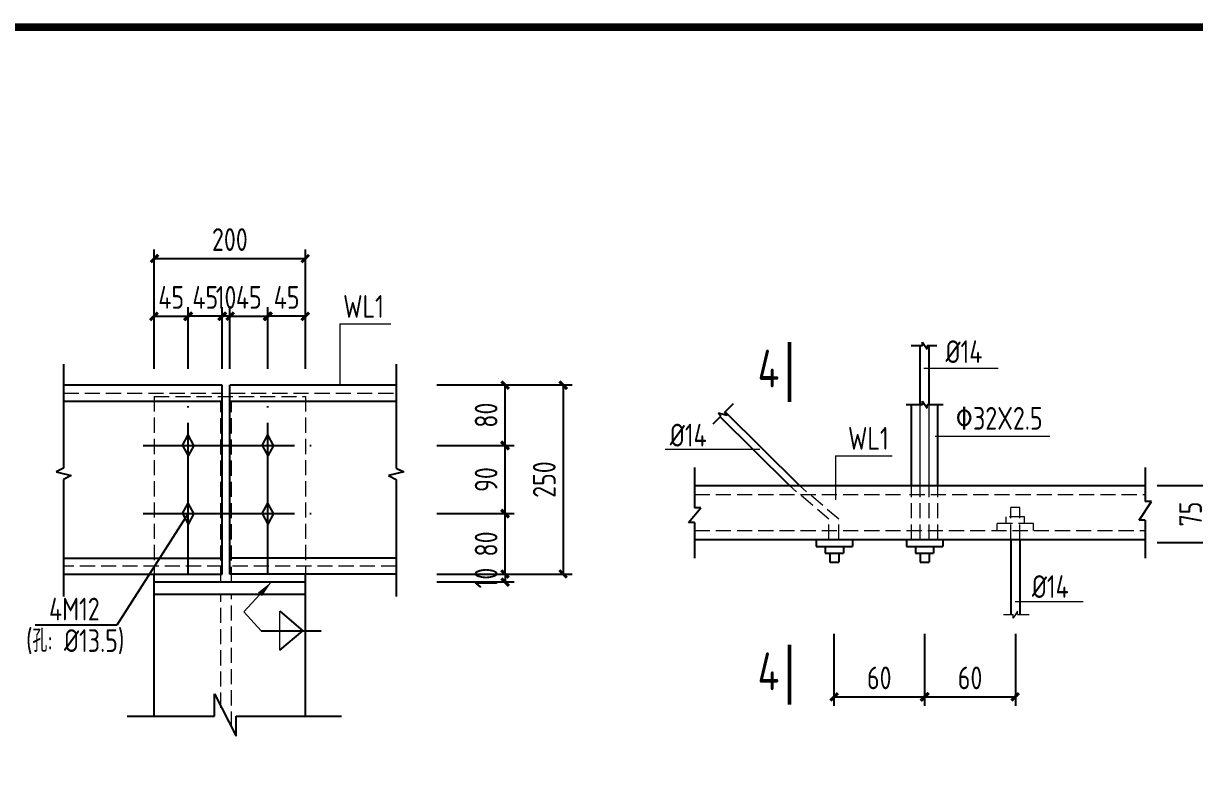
# Model space of a CAD drawing. Header units: millimetres. Extents: x 866561 to 876967, y 40200 to 44891.
# Drawn here: x 874514.5 to 874669.2, y 40693 to 40792.6 of the extents above; entities that cross this region are included whole.
import ezdxf

# ---------------------------------------------------------------- set-up
doc = ezdxf.new("R2010")
doc.units = ezdxf.units.MM
doc.header["$LTSCALE"] = 1000
doc.header["$MEASUREMENT"] = 0
doc.linetypes.add('DASH', pattern=[0.35, 0.25, -0.1])
doc.linetypes.add('DOTE', pattern=[2.42, 2, -0.2, 0.02, -0.2])
for name, color, linetype, lineweight in [('1', 4, 'Continuous', 70), ('D3', 62, 'Continuous', 9), ('LZ', 64, 'Continuous', 9), ('数字', 3, 'Continuous', 9)]:
    doc.layers.add(name, color=color, linetype=linetype, lineweight=lineweight)
for name, color, linetype in [('D1', 112, 'Continuous'), ('D2', 6, 'Continuous'), ('DIM', 7, 'Continuous'), ('DOTE', 1, 'DOTE'), ('PUB_DIM', 3, 'Continuous'), ('THIN', 7, 'Continuous'), ('桩', 6, 'Continuous')]:
    doc.layers.add(name, color=color, linetype=linetype)
doc.styles.add('GBHZ', font='gbenor.shx', dxfattribs={"width": 0.9, "bigfont": 'gbcbig.shx'})
doc.dimstyles.new('Y10', dxfattribs={"dimscale": 0, "dimtxt": 3, "dimasz": 0.01, "dimexe": 1.2, "dimexo": 1, "dimgap": 1, "dimtad": 1, "dimdec": 0, "dimlfac": 10, "dimzin": 0, "dimdsep": 46, "dimtxsty": 'GBHZ', "dimblk1": 'DX', "dimblk2": 'DX', "dimsah": 1, "dimcen": 0.09, "dimdle": 1, "dimadec": 0, "dimazin": 0, "dimtfac": 1, "dimtdec": 0, "dimtix": 1, "dimtmove": 2, "dimatfit": 3, "dimldrblk": 'DX', "dimfxl": 0, "dimtolj": 1, "dimtzin": 0, "dimarcsym": 0})
doc.dimstyles.new('Y5', dxfattribs={"dimscale": 0, "dimtxt": 3, "dimasz": 0.01, "dimexe": 1.2, "dimexo": 1, "dimgap": 1, "dimtad": 1, "dimdec": 0, "dimlfac": 5, "dimzin": 0, "dimdsep": 46, "dimtxsty": 'GBHZ', "dimblk1": 'DX', "dimblk2": 'DX', "dimsah": 1, "dimcen": 0.09, "dimdle": 1, "dimadec": 0, "dimazin": 0, "dimtfac": 1, "dimtdec": 0, "dimtix": 1, "dimtmove": 2, "dimatfit": 3, "dimldrblk": 'DX', "dimfxl": 0, "dimtolj": 1, "dimtzin": 0, "dimarcsym": 0})

# ---------------------------------------------------------------- blocks, each defined once
blk = doc.blocks.new('DX')
at = {"color": 0, "linetype": 'ByBlock', "const_width": 40}
blk.add_lwpolyline([(-54, -51), (46, 49)], dxfattribs=at)
blk = doc.blocks.new('*D689')
at = {"layer": 'Defpoints', "color": 0, "linetype": 'ByBlock'}
for p in [(874551.74, 40761.61), (874531.74, 40748.03), (874551.74, 40748.03)]:
    blk.add_point(p, dxfattribs=at)
at = {"layer": 'dim', "color": 0, "linetype": 'ByBlock', "lineweight": -2}
for p, q in [((874531.74, 40749.03), (874531.74, 40762.81)), ((874551.74, 40749.03), (874551.74, 40762.81)), ((874531.75, 40761.61), (874551.73, 40761.61))]:
    blk.add_line(p, q, dxfattribs=at)
at = {"layer": 'dim', "color": 0, "linetype": 'ByBlock', "lineweight": -2, "xscale": 0.01, "yscale": 0.01, "zscale": 0.01, "rotation": 180}
blk.add_blockref('DX', (874531.74, 40761.61), dxfattribs=at)
at = {"layer": 'dim', "color": 0, "linetype": 'ByBlock', "lineweight": -2, "xscale": 0.01, "yscale": 0.01, "zscale": 0.01}
blk.add_blockref('DX', (874551.74, 40761.61), dxfattribs=at)
at = {"layer": 'dim', "color": 0, "linetype": 'ByBlock', "insert": (874541.74, 40764.11), "char_height": 3, "attachment_point": 5, "style": 'GBHZ'}
blk.add_mtext('\\A1;200', dxfattribs=at)
blk = doc.blocks.new('*D690')
at = {"layer": 'Defpoints', "color": 0, "linetype": 'ByBlock'}
for p in [(874546.74, 40753.98), (874546.74, 40746.03), (874551.74, 40746.03)]:
    blk.add_point(p, dxfattribs=at)
at = {"layer": 'dim', "color": 0, "linetype": 'ByBlock', "lineweight": -2}
for p, q in [((874546.74, 40747.03), (874546.74, 40755.18)), ((874551.74, 40747.03), (874551.74, 40755.18)), ((874551.73, 40753.98), (874546.75, 40753.98))]:
    blk.add_line(p, q, dxfattribs=at)
at = {"layer": 'dim', "color": 0, "linetype": 'ByBlock', "lineweight": -2, "xscale": 0.01, "yscale": 0.01, "zscale": 0.01, "rotation": 180}
blk.add_blockref('DX', (874546.74, 40753.98), dxfattribs=at)
at = {"layer": 'dim', "color": 0, "linetype": 'ByBlock', "lineweight": -2, "xscale": 0.01, "yscale": 0.01, "zscale": 0.01}
blk.add_blockref('DX', (874551.74, 40753.98), dxfattribs=at)
at = {"layer": 'dim', "color": 0, "linetype": 'ByBlock', "insert": (874549.24, 40756.48), "char_height": 3, "attachment_point": 5, "style": 'GBHZ'}
blk.add_mtext('\\A1;45', dxfattribs=at)
blk = doc.blocks.new('*D691')
at = {"layer": 'Defpoints', "color": 0, "linetype": 'ByBlock'}
for p in [(874536.24, 40753.98), (874531.74, 40746.03), (874536.24, 40746.03)]:
    blk.add_point(p, dxfattribs=at)
at = {"layer": 'dim', "color": 0, "linetype": 'ByBlock', "lineweight": -2}
for p, q in [((874531.74, 40747.03), (874531.74, 40755.18)), ((874536.24, 40747.03), (874536.24, 40755.18)), ((874531.73, 40753.98), (874531.72, 40753.98)), ((874531.74, 40753.98), (874536.24, 40753.98)), ((874536.25, 40753.98), (874536.26, 40753.98))]:
    blk.add_line(p, q, dxfattribs=at)
at = {"layer": 'dim', "color": 0, "linetype": 'ByBlock', "lineweight": -2, "xscale": 0.01, "yscale": 0.01, "zscale": 0.01}
blk.add_blockref('DX', (874531.74, 40753.98), dxfattribs=at)
at = {"layer": 'dim', "color": 0, "linetype": 'ByBlock', "lineweight": -2, "xscale": 0.01, "yscale": 0.01, "zscale": 0.01, "rotation": 180}
blk.add_blockref('DX', (874536.24, 40753.98), dxfattribs=at)
at = {"layer": 'dim', "color": 0, "linetype": 'ByBlock', "insert": (874533.99, 40756.48), "char_height": 3, "attachment_point": 5, "style": 'GBHZ'}
blk.add_mtext('\\A1;45', dxfattribs=at)
blk = doc.blocks.new('*D692')
at = {"layer": 'Defpoints', "color": 0, "linetype": 'ByBlock'}
for p in [(874572.52, 40744.93), (874572.52, 40719.93), (874585.77, 40719.93)]:
    blk.add_point(p, dxfattribs=at)
at = {"layer": 'dim', "color": 0, "linetype": 'ByBlock', "lineweight": -2}
for p, q in [((874573.52, 40744.93), (874586.97, 40744.93)), ((874585.77, 40744.92), (874585.77, 40719.94)), ((874573.52, 40719.93), (874586.97, 40719.93))]:
    blk.add_line(p, q, dxfattribs=at)
at = {"layer": 'dim', "color": 0, "linetype": 'ByBlock', "lineweight": -2, "xscale": 0.01, "yscale": 0.01, "zscale": 0.01}
for p, rotation in [((874585.77, 40744.93), 90), ((874585.77, 40719.93), 270)]:
    blk.add_blockref('DX', p, dxfattribs=dict(at, rotation=rotation))
at = {"layer": 'dim', "color": 0, "linetype": 'ByBlock', "insert": (874583.27, 40732.43), "char_height": 3, "attachment_point": 5, "rotation": 90, "style": 'GBHZ'}
blk.add_mtext('\\A1;250', dxfattribs=at)
blk = doc.blocks.new('*D693')
at = {"layer": 'Defpoints', "color": 0, "linetype": 'ByBlock'}
for p in [(874568.1, 40744.93), (874578.09, 40744.93), (874568.1, 40736.93)]:
    blk.add_point(p, dxfattribs=at)
at = {"layer": 'dim', "color": 0, "linetype": 'ByBlock', "lineweight": -2}
for p, q in [((874569.1, 40744.93), (874579.29, 40744.93)), ((874578.09, 40736.94), (874578.09, 40744.92)), ((874569.1, 40736.93), (874579.29, 40736.93))]:
    blk.add_line(p, q, dxfattribs=at)
at = {"layer": 'dim', "color": 0, "linetype": 'ByBlock', "lineweight": -2, "xscale": 0.01, "yscale": 0.01, "zscale": 0.01}
for p, rotation in [((874578.09, 40744.93), 90), ((874578.09, 40736.93), 270)]:
    blk.add_blockref('DX', p, dxfattribs=dict(at, rotation=rotation))
at = {"layer": 'dim', "color": 0, "linetype": 'ByBlock', "insert": (874575.59, 40740.93), "char_height": 3, "attachment_point": 5, "rotation": 90, "style": 'GBHZ'}
blk.add_mtext('\\A1;80', dxfattribs=at)
blk = doc.blocks.new('*D694')
at = {"layer": 'Defpoints', "color": 0, "linetype": 'ByBlock'}
for p in [(874568.1, 40736.93), (874578.09, 40736.93), (874568.1, 40727.93)]:
    blk.add_point(p, dxfattribs=at)
at = {"layer": 'dim', "color": 0, "linetype": 'ByBlock', "lineweight": -2}
for p, q in [((874569.1, 40736.93), (874579.29, 40736.93)), ((874578.09, 40727.94), (874578.09, 40736.92)), ((874569.1, 40727.93), (874579.29, 40727.93))]:
    blk.add_line(p, q, dxfattribs=at)
at = {"layer": 'dim', "color": 0, "linetype": 'ByBlock', "lineweight": -2, "xscale": 0.01, "yscale": 0.01, "zscale": 0.01}
for p, rotation in [((874578.09, 40736.93), 90), ((874578.09, 40727.93), 270)]:
    blk.add_blockref('DX', p, dxfattribs=dict(at, rotation=rotation))
at = {"layer": 'dim', "color": 0, "linetype": 'ByBlock', "insert": (874575.59, 40732.43), "char_height": 3, "attachment_point": 5, "rotation": 90, "style": 'GBHZ'}
blk.add_mtext('\\A1;90', dxfattribs=at)
blk = doc.blocks.new('*D695')
at = {"layer": 'Defpoints', "color": 0, "linetype": 'ByBlock'}
for p in [(874568.1, 40727.93), (874578.09, 40727.93), (874568.1, 40719.93)]:
    blk.add_point(p, dxfattribs=at)
at = {"layer": 'dim', "color": 0, "linetype": 'ByBlock', "lineweight": -2}
for p, q in [((874569.1, 40727.93), (874579.29, 40727.93)), ((874578.09, 40719.94), (874578.09, 40727.92)), ((874569.1, 40719.93), (874579.29, 40719.93))]:
    blk.add_line(p, q, dxfattribs=at)
at = {"layer": 'dim', "color": 0, "linetype": 'ByBlock', "lineweight": -2, "xscale": 0.01, "yscale": 0.01, "zscale": 0.01}
for p, rotation in [((874578.09, 40727.93), 90), ((874578.09, 40719.93), 270)]:
    blk.add_blockref('DX', p, dxfattribs=dict(at, rotation=rotation))
at = {"layer": 'dim', "color": 0, "linetype": 'ByBlock', "insert": (874575.59, 40723.93), "char_height": 3, "attachment_point": 5, "rotation": 90, "style": 'GBHZ'}
blk.add_mtext('\\A1;80', dxfattribs=at)
blk = doc.blocks.new('*D699')
at = {"layer": 'Defpoints', "color": 0, "linetype": 'ByBlock'}
for p in [(874568.1, 40719.93), (874568.1, 40718.93), (874578.09, 40718.93)]:
    blk.add_point(p, dxfattribs=at)
at = {"layer": 'dim', "color": 0, "linetype": 'ByBlock', "lineweight": -2}
for p, q in [((874569.1, 40719.93), (874579.29, 40719.93)), ((874569.1, 40718.93), (874579.29, 40718.93)), ((874578.09, 40719.94), (874578.09, 40719.95)), ((874578.09, 40719.93), (874578.09, 40718.93)), ((874578.09, 40718.92), (874578.09, 40718.91))]:
    blk.add_line(p, q, dxfattribs=at)
at = {"layer": 'dim', "color": 0, "linetype": 'ByBlock', "lineweight": -2, "xscale": 0.01, "yscale": 0.01, "zscale": 0.01}
for p, rotation in [((874578.09, 40719.93), 270), ((874578.09, 40718.93), 90)]:
    blk.add_blockref('DX', p, dxfattribs=dict(at, rotation=rotation))
at = {"layer": 'dim', "color": 0, "linetype": 'ByBlock', "insert": (874575.59, 40719.43), "char_height": 3, "attachment_point": 5, "rotation": 90, "style": 'GBHZ'}
blk.add_mtext('\\A1;10', dxfattribs=at)
blk = doc.blocks.new('*D700')
at = {"layer": 'Defpoints', "color": 0, "linetype": 'ByBlock'}
for p in [(874540.74, 40753.98), (874540.74, 40746.03), (874541.74, 40746.03)]:
    blk.add_point(p, dxfattribs=at)
at = {"layer": 'dim', "color": 0, "linetype": 'ByBlock', "lineweight": -2}
for p, q in [((874540.74, 40747.03), (874540.74, 40755.18)), ((874541.74, 40747.03), (874541.74, 40755.18)), ((874540.73, 40753.98), (874540.72, 40753.98)), ((874541.74, 40753.98), (874540.74, 40753.98)), ((874541.75, 40753.98), (874541.76, 40753.98))]:
    blk.add_line(p, q, dxfattribs=at)
at = {"layer": 'dim', "color": 0, "linetype": 'ByBlock', "lineweight": -2, "xscale": 0.01, "yscale": 0.01, "zscale": 0.01}
blk.add_blockref('DX', (874540.74, 40753.98), dxfattribs=at)
at = {"layer": 'dim', "color": 0, "linetype": 'ByBlock', "lineweight": -2, "xscale": 0.01, "yscale": 0.01, "zscale": 0.01, "rotation": 180}
blk.add_blockref('DX', (874541.74, 40753.98), dxfattribs=at)
at = {"layer": 'dim', "color": 0, "linetype": 'ByBlock', "insert": (874541.24, 40756.48), "char_height": 3, "attachment_point": 5, "style": 'GBHZ'}
blk.add_mtext('\\A1;10', dxfattribs=at)
blk = doc.blocks.new('*D706')
at = {"layer": 'Defpoints', "color": 0, "linetype": 'ByBlock'}
for p in [(874663.25, 40731.63, 6.02), (874663.25, 40724.13, 6.02), (874671.14, 40724.13)]:
    blk.add_point(p, dxfattribs=at)
at = {"layer": 'dim', "color": 0, "linetype": 'ByBlock', "lineweight": -2}
for p, q in [((874664.25, 40731.63), (874672.34, 40731.63)), ((874671.14, 40731.62), (874671.14, 40724.14)), ((874664.25, 40724.13), (874672.34, 40724.13))]:
    blk.add_line(p, q, dxfattribs=at)
at = {"layer": 'dim', "color": 0, "linetype": 'ByBlock', "lineweight": -2, "xscale": 0.01, "yscale": 0.01, "zscale": 0.009999999999999787}
for p, rotation in [((874671.14, 40731.63), 90), ((874671.14, 40724.13), 270)]:
    blk.add_blockref('DX', p, dxfattribs=dict(at, rotation=rotation))
at = {"layer": 'dim', "color": 0, "linetype": 'ByBlock', "insert": (874668.64, 40727.88), "char_height": 3, "attachment_point": 5, "rotation": 90, "style": 'GBHZ'}
blk.add_mtext('\\A1;75', dxfattribs=at)
blk = doc.blocks.new('*D707')
at = {"layer": 'Defpoints', "color": 0, "linetype": 'ByBlock'}
for p in [(874633.52, 40713.08, 6.02), (874645.52, 40713.08, 6.02), (874645.52, 40703.75)]:
    blk.add_point(p, dxfattribs=at)
at = {"layer": 'dim', "color": 0, "linetype": 'ByBlock', "lineweight": -2}
for p, q in [((874633.52, 40712.08), (874633.52, 40702.55)), ((874645.52, 40712.08), (874645.52, 40702.55)), ((874633.53, 40703.75), (874645.51, 40703.75))]:
    blk.add_line(p, q, dxfattribs=at)
at = {"layer": 'dim', "color": 0, "linetype": 'ByBlock', "lineweight": -2, "xscale": 0.01, "yscale": 0.01, "zscale": 0.009999999999999787, "rotation": 180}
blk.add_blockref('DX', (874633.52, 40703.75), dxfattribs=at)
at = {"layer": 'dim', "color": 0, "linetype": 'ByBlock', "lineweight": -2, "xscale": 0.01, "yscale": 0.01, "zscale": 0.009999999999999787}
blk.add_blockref('DX', (874645.52, 40703.75), dxfattribs=at)
at = {"layer": 'dim', "color": 0, "linetype": 'ByBlock', "insert": (874639.52, 40706.25), "char_height": 3, "attachment_point": 5, "style": 'GBHZ'}
blk.add_mtext('\\A1;60', dxfattribs=at)
blk = doc.blocks.new('*D708')
at = {"layer": 'Defpoints', "color": 0, "linetype": 'ByBlock'}
for p in [(874621.52, 40713.08, 6.02), (874633.52, 40713.08, 6.02), (874633.52, 40703.75)]:
    blk.add_point(p, dxfattribs=at)
at = {"layer": 'dim', "color": 0, "linetype": 'ByBlock', "lineweight": -2}
for p, q in [((874621.52, 40712.08), (874621.52, 40702.55)), ((874633.52, 40712.08), (874633.52, 40702.55)), ((874621.53, 40703.75), (874633.51, 40703.75))]:
    blk.add_line(p, q, dxfattribs=at)
at = {"layer": 'dim', "color": 0, "linetype": 'ByBlock', "lineweight": -2, "xscale": 0.01, "yscale": 0.01, "zscale": 0.009999999999999787, "rotation": 180}
blk.add_blockref('DX', (874621.52, 40703.75), dxfattribs=at)
at = {"layer": 'dim', "color": 0, "linetype": 'ByBlock', "lineweight": -2, "xscale": 0.01, "yscale": 0.01, "zscale": 0.009999999999999787}
blk.add_blockref('DX', (874633.52, 40703.75), dxfattribs=at)
at = {"layer": 'dim', "color": 0, "linetype": 'ByBlock', "insert": (874627.52, 40706.25), "char_height": 3, "attachment_point": 5, "style": 'GBHZ'}
blk.add_mtext('\\A1;60', dxfattribs=at)
blk = doc.blocks.new('*D719')
at = {"layer": 'Defpoints', "color": 0, "linetype": 'ByBlock'}
for p in [(874536.24, 40753.98), (874536.24, 40746.03), (874540.74, 40746.03)]:
    blk.add_point(p, dxfattribs=at)
at = {"layer": 'dim', "color": 0, "linetype": 'ByBlock', "lineweight": -2}
for p, q in [((874536.24, 40747.03), (874536.24, 40755.18)), ((874540.74, 40747.03), (874540.74, 40755.18)), ((874536.23, 40753.98), (874536.22, 40753.98)), ((874540.74, 40753.98), (874536.24, 40753.98)), ((874540.75, 40753.98), (874540.76, 40753.98))]:
    blk.add_line(p, q, dxfattribs=at)
at = {"layer": 'dim', "color": 0, "linetype": 'ByBlock', "lineweight": -2, "xscale": 0.01, "yscale": 0.01, "zscale": 0.01}
blk.add_blockref('DX', (874536.24, 40753.98), dxfattribs=at)
at = {"layer": 'dim', "color": 0, "linetype": 'ByBlock', "lineweight": -2, "xscale": 0.01, "yscale": 0.01, "zscale": 0.01, "rotation": 180}
blk.add_blockref('DX', (874540.74, 40753.98), dxfattribs=at)
at = {"layer": 'dim', "color": 0, "linetype": 'ByBlock', "insert": (874538.49, 40756.48), "char_height": 3, "attachment_point": 5, "style": 'GBHZ'}
blk.add_mtext('\\A1;45', dxfattribs=at)
blk = doc.blocks.new('*D720')
at = {"layer": 'Defpoints', "color": 0, "linetype": 'ByBlock'}
for p in [(874546.74, 40753.98), (874541.74, 40746.03), (874546.74, 40746.03)]:
    blk.add_point(p, dxfattribs=at)
at = {"layer": 'dim', "color": 0, "linetype": 'ByBlock', "lineweight": -2}
for p, q in [((874541.74, 40747.03), (874541.74, 40755.18)), ((874546.74, 40747.03), (874546.74, 40755.18)), ((874541.75, 40753.98), (874546.73, 40753.98))]:
    blk.add_line(p, q, dxfattribs=at)
at = {"layer": 'dim', "color": 0, "linetype": 'ByBlock', "lineweight": -2, "xscale": 0.01, "yscale": 0.01, "zscale": 0.01, "rotation": 180}
blk.add_blockref('DX', (874541.74, 40753.98), dxfattribs=at)
at = {"layer": 'dim', "color": 0, "linetype": 'ByBlock', "lineweight": -2, "xscale": 0.01, "yscale": 0.01, "zscale": 0.01}
blk.add_blockref('DX', (874546.74, 40753.98), dxfattribs=at)
at = {"layer": 'dim', "color": 0, "linetype": 'ByBlock', "insert": (874544.24, 40756.48), "char_height": 3, "attachment_point": 5, "style": 'GBHZ'}
blk.add_mtext('\\A1;45', dxfattribs=at)

msp = doc.modelspace()

# ---------------------------------------------------------------- linework, layer by layer
at = {"color": 0, "const_width": 1}
msp.add_lwpolyline([(874990.353, 40218.139), (874184.353, 40218.139), (874184.353, 40792.139), (874990.353, 40792.139)], close=True, dxfattribs=at)
at = {"layer": '1', "color": 2, "const_width": 0.48, "elevation": -6.024}
for points in [[(874615.658, 40742.678), (874615.658, 40750.6)], [(874615.658, 40702.708), (874615.658, 40710.63)]]:
    msp.add_lwpolyline(points, dxfattribs=at)
at = {"layer": 'D1', "color": 251}
for p, q in [((874633.251, 40750.102), (874631.73, 40750.102)), ((874633.251, 40750.102), (874633.251, 40750.57)), ((874633.251, 40750.57), (874633.836, 40749.634)), ((874635.123, 40750.102), (874633.836, 40750.102)), ((874633.836, 40749.634), (874633.836, 40750.102)), ((874607.061, 40741.275), (874608.265, 40742.491)), ((874633.251, 40742.312), (874631.064, 40742.312)), ((874633.251, 40742.78), (874633.836, 40741.844)), ((874633.251, 40742.312), (874633.251, 40742.78)), ((874635.978, 40742.312), (874633.836, 40742.312)), ((874633.836, 40741.844), (874633.836, 40742.312)), ((874605.579, 40739.779), (874606.597, 40740.808)), ((874607.435, 40740.905), (874606.223, 40741.178)), ((874606.223, 40741.178), (874606.597, 40740.808)), ((874607.061, 40741.275), (874607.435, 40740.905)), ((874603.133, 40734.007), (874603.133, 40728.697)), ((874662.653, 40734.007), (874662.653, 40729.548)), ((874602.314, 40726.74), (874603.952, 40728.697)), ((874603.952, 40728.697), (874603.133, 40728.697)), ((874661.834, 40727.091), (874663.472, 40729.548)), ((874663.472, 40729.548), (874662.653, 40729.548)), ((874536.236, 40727.928), (874526.824, 40713.212)), ((874603.133, 40726.74), (874602.314, 40726.74)), ((874603.133, 40726.74), (874603.133, 40722.06)), ((874662.653, 40727.091), (874661.834, 40727.091)), ((874662.653, 40727.091), (874662.653, 40722.06)), ((874548.33, 40715.048), (874551.399, 40712.479)), ((874526.824, 40713.212), (874516.001, 40713.212)), ((874545.87, 40712.479), (874553.781, 40712.479)), ((874548.33, 40709.91), (874551.399, 40712.479)), ((874539.708, 40701.196), (874539.708, 40704.128)), ((874539.708, 40704.128), (874542.583, 40698.579)), ((874528.194, 40701.196), (874539.708, 40701.196)), ((874542.583, 40698.579), (874542.583, 40701.196)), ((874542.583, 40701.196), (874556.478, 40701.196))]:
    msp.add_line(p, q, dxfattribs=at)
at = {"layer": 'D2'}
for p, q in [((874632.936, 40742.312), (874632.936, 40750.113)), ((874634.106, 40742.312), (874634.106, 40750.113)), ((874540.738, 40744.885), (874519.773, 40744.885)), ((874540.738, 40719.931), (874540.738, 40744.885)), ((874563.704, 40744.885), (874541.738, 40744.885)), ((874541.738, 40719.931), (874541.738, 40744.885)), ((874540.738, 40742.743), (874519.773, 40742.743)), ((874563.704, 40742.743), (874541.738, 40742.743)), ((874631.766, 40731.629), (874631.766, 40742.312)), ((874635.276, 40731.629), (874635.276, 40742.312)), ((874615.677, 40731.629), (874606.503, 40740.712)), ((874616.994, 40731.629), (874607.155, 40741.37)), ((874603.133, 40731.629), (874631.532, 40731.629)), ((874631.532, 40731.629), (874662.653, 40731.629)), ((874603.133, 40724.517), (874659.604, 40724.517)), ((874603.133, 40724.517), (874662.653, 40724.517)), ((874619.173, 40724.517), (874619.173, 40723.615)), ((874619.173, 40723.615), (874623.981, 40723.615)), ((874620.375, 40723.615), (874620.375, 40722.713)), ((874622.779, 40723.615), (874622.779, 40722.713)), ((874623.981, 40724.517), (874623.981, 40723.615)), ((874631.101, 40724.517), (874631.101, 40723.615)), ((874631.101, 40723.615), (874635.909, 40723.615)), ((874632.303, 40723.615), (874632.303, 40722.713)), ((874634.707, 40723.615), (874634.707, 40722.713)), ((874635.909, 40724.517), (874635.909, 40723.615)), ((874644.904, 40724.517), (874644.904, 40714.6)), ((874646.107, 40724.517), (874646.107, 40714.6)), ((874519.773, 40722.072), (874540.738, 40722.072)), ((874563.704, 40722.072), (874541.738, 40722.072)), ((874620.375, 40722.713), (874622.779, 40722.713)), ((874620.976, 40722.713), (874620.976, 40721.511)), ((874622.178, 40722.713), (874622.178, 40721.511)), ((874632.303, 40722.713), (874634.707, 40722.713)), ((874632.904, 40722.713), (874632.904, 40721.511)), ((874634.106, 40722.713), (874634.106, 40721.511)), ((874620.976, 40721.511), (874622.178, 40721.511)), ((874632.904, 40721.511), (874634.106, 40721.511)), ((874519.773, 40719.931), (874540.738, 40719.931)), ((874531.738, 40701.196), (874531.738, 40719.931)), ((874531.738, 40718.93), (874551.738, 40718.93)), ((874563.704, 40719.931), (874541.738, 40719.931)), ((874551.738, 40701.196), (874551.738, 40719.931)), ((874531.738, 40717.292), (874551.738, 40717.292))]:
    msp.add_line(p, q, dxfattribs=at)
at = {"layer": 'D3', "color": 251}
for p, q in [((874556.282, 40752.995), (874556.282, 40744.885)), ((874556.282, 40752.995), (874563.015, 40752.995)), ((874643.23, 40747.076), (874633.394, 40747.076)), ((874634.898, 40738.139), (874650.073, 40738.139)), ((874611.741, 40736.404), (874599.225, 40736.404)), ((874621.755, 40735.576, -6.024), (874621.755, 40729.76, -6.024)), ((874621.755, 40735.576, -6.024), (874629.217, 40735.576, -6.024)), ((874543.578, 40714.949), (874547.249, 40718.93)), ((874654.46, 40716.298), (874645.485, 40716.298)), ((874543.578, 40714.949), (874545.87, 40712.479)), ((874548.33, 40709.91), (874548.33, 40715.048))]:
    msp.add_line(p, q, dxfattribs=at)
at = {"layer": 'D3'}
for p, q in [((874643.919, 40714.6), (874645.206, 40714.6)), ((874645.791, 40715.068), (874645.206, 40714.132)), ((874645.206, 40714.132), (874645.206, 40714.6)), ((874645.791, 40714.6), (874645.791, 40715.068)), ((874645.791, 40714.6), (874647.312, 40714.6))]:
    msp.add_line(p, q, dxfattribs=at)
at = {"layer": 'D3', "color": 251}
msp.add_solid([(874545.985, 40717.038), (874547.249, 40718.93), (874545.985, 40717.038), (874545.436, 40717.518)], dxfattribs=at)
at = {"layer": 'DOTE', "linetype": 'DOTE', "ltscale": 0.01}
for p, q in [((874536.238, 40719.931), (874536.238, 40743.814)), ((874546.738, 40719.931), (874546.738, 40743.814)), ((874530.287, 40736.931), (874553.19, 40736.931)), ((874530.287, 40727.928), (874553.19, 40727.928))]:
    msp.add_line(p, q, dxfattribs=at)
at = {"layer": 'LZ', "color": 251, "linetype": 'DASH', "ltscale": 0.008}
for p, q in [((874519.773, 40743.814), (874540.738, 40743.814)), ((874541.738, 40743.814), (874563.704, 40743.814)), ((874531.738, 40743.4), (874551.738, 40743.4)), ((874531.738, 40743.4), (874531.738, 40719.931)), ((874540.538, 40718.93), (874540.538, 40742.743)), ((874541.938, 40718.93), (874541.938, 40742.743)), ((874551.738, 40743.4), (874551.738, 40719.931)), ((874620.862, 40727.185), (874615.677, 40731.629)), ((874622.178, 40727.185), (874616.994, 40731.629)), ((874631.766, 40724.517), (874631.766, 40731.629)), ((874632.936, 40724.517), (874632.936, 40731.586)), ((874634.106, 40724.517), (874634.106, 40731.53)), ((874635.276, 40724.517), (874635.276, 40731.53)), ((874603.133, 40730.459), (874630.362, 40730.459)), ((874631.532, 40730.459), (874662.653, 40730.459)), ((874644.904, 40724.517), (874644.904, 40728.725)), ((874646.107, 40728.725), (874644.904, 40728.725)), ((874646.107, 40724.517), (874646.107, 40728.725)), ((874620.862, 40724.517), (874620.862, 40727.185)), ((874622.178, 40724.517), (874622.178, 40727.185)), ((874647.91, 40726.621), (874643.101, 40726.621)), ((874643.101, 40725.719), (874643.101, 40726.621)), ((874644.303, 40726.621), (874644.303, 40727.523)), ((874646.708, 40727.523), (874644.303, 40727.523)), ((874646.708, 40726.621), (874646.708, 40727.523)), ((874647.91, 40725.719), (874647.91, 40726.621)), ((874603.133, 40725.687), (874662.653, 40725.687)), ((874540.738, 40721.001), (874519.773, 40721.001)), ((874563.704, 40721.001), (874541.738, 40721.001)), ((874540.538, 40702.302), (874540.538, 40717.292)), ((874541.938, 40699.823), (874541.938, 40717.292))]:
    msp.add_line(p, q, dxfattribs=at)
at = {"layer": 'LZ', "color": 251, "linetype": 'DASH', "ltscale": 0.05}
for p, q in [((874632.936, 40731.629), (874632.936, 40742.312)), ((874634.106, 40731.629), (874634.106, 40742.312))]:
    msp.add_line(p, q, dxfattribs=at)
at = {"layer": 'THIN'}
for p, q in [((874519.773, 40747.641), (874519.773, 40733.948)), ((874563.704, 40747.641), (874563.704, 40733.948)), ((874519.773, 40732.448), (874519.773, 40717.003)), ((874563.704, 40732.448), (874563.704, 40717.003))]:
    msp.add_line(p, q, dxfattribs=at)
at = {"layer": 'THIN', "linetype": 'ByBlock'}
for p, q in [((874519.773, 40733.948), (874518.773, 40733.448)), ((874518.773, 40733.448), (874520.773, 40732.948)), ((874520.773, 40732.948), (874519.773, 40732.448)), ((874564.704, 40733.448), (874562.704, 40732.948)), ((874562.704, 40732.948), (874563.704, 40732.448)), ((874563.704, 40733.948), (874564.704, 40733.448))]:
    msp.add_line(p, q, dxfattribs=at)
at = {"layer": '桩'}
for p, q in [((874535.49, 40736.931), (874536.238, 40738.312)), ((874536.987, 40736.931), (874536.238, 40738.312)), ((874545.99, 40736.931), (874546.738, 40738.312)), ((874547.487, 40736.931), (874546.738, 40738.312)), ((874535.49, 40736.931), (874536.238, 40735.549)), ((874536.987, 40736.931), (874536.238, 40735.549)), ((874545.99, 40736.931), (874546.738, 40735.549)), ((874547.487, 40736.931), (874546.738, 40735.549)), ((874535.49, 40727.928), (874536.238, 40729.309)), ((874536.987, 40727.928), (874536.238, 40729.309)), ((874545.99, 40727.928), (874546.738, 40729.309)), ((874547.487, 40727.928), (874546.738, 40729.309)), ((874535.49, 40727.928), (874536.238, 40726.546)), ((874536.987, 40727.928), (874536.238, 40726.546)), ((874545.99, 40727.928), (874546.738, 40726.546)), ((874547.487, 40727.928), (874546.738, 40726.546))]:
    msp.add_line(p, q, dxfattribs=at)

# ---------------------------------------------------------------- texts
at = {"layer": 'PUB_DIM', "style": 'GBHZ', "width": 0.9}
for p in [(874611.449, 40744.577, -6.024), (874611.449, 40704.608, -6.024)]:
    msp.add_text('4', height=5, dxfattribs=at).set_placement(p)
at = {"layer": '数字', "style": 'GBHZ', "width": 0.9}
for s, p in [('WL1', (874556.702, 40753.784)), ('%%C14', (874636.272, 40747.808)), ('%%13032X2.5', (874637.595, 40739.016)), ('%%C14', (874599.851, 40736.79)), ('WL1', (874623.394, 40736.365, -6.024)), ('%%C14', (874647.679, 40716.804)), ('4M12', (874517.852, 40713.835)), ('(孔: %%C13.5)', (874514.815, 40709.671))]:
    msp.add_text(s, height=3, dxfattribs=at).set_placement(p)

# ---------------------------------------------------------------- dimensions: what is measured, and where the dimension line sits
at = {"layer": 'dim', "linetype": 'ByBlock'}
dim = msp.add_linear_dim(base=(874551.738, 40761.614), p1=(874531.738, 40748.027), p2=(874551.738, 40748.027), dimstyle='Y10', override={"dimscale": 1}, dxfattribs=at)
dim.commit()
dim.dimension.update_dxf_attribs({"geometry": '*D689', "text_midpoint": (874541.738, 40764.114)})
for base, p1, p2, picture, middle in [((874536.238, 40753.981), (874531.738, 40746.027), (874536.238, 40746.027), '*D691', (874533.988, 40756.481)), ((874546.738, 40753.981), (874541.738, 40746.027), (874546.738, 40746.027), '*D720', (874544.238, 40756.481))]:
    dim = msp.add_linear_dim(base=base, p1=p1, p2=p2, text='45', dimstyle='Y10', override={"dimscale": 1}, dxfattribs=at)
    dim.commit()
    dim.dimension.update_dxf_attribs({"geometry": picture, "text_midpoint": middle})
for base, p1, p2, text, picture, middle in [((874536.238, 40753.981), (874540.738, 40746.027), (874536.238, 40746.027), '45', '*D719', (874538.488, 40756.481)), ((874540.738, 40753.981), (874541.738, 40746.027), (874540.738, 40746.027), '10', '*D700', (874541.238, 40756.481)), ((874546.738, 40753.981), (874551.738, 40746.027), (874546.738, 40746.027), '45', '*D690', (874549.238, 40756.481))]:
    dim = msp.add_linear_dim(base=base, p1=p1, p2=p2, angle=180, text=text, dimstyle='Y10', override={"dimscale": 1}, dxfattribs=at)
    dim.commit()
    dim.dimension.update_dxf_attribs({"geometry": picture, "text_midpoint": middle})
for base, p1, p2, angle, picture, middle in [((874578.092, 40744.928), (874568.102, 40736.931), (874568.102, 40744.928), 90, '*D693', (874575.592, 40740.929)), ((874585.769, 40719.931), (874572.522, 40744.928), (874572.522, 40719.931), 90, '*D692', (874583.269, 40732.429)), ((874578.092, 40736.931), (874568.102, 40727.928), (874568.102, 40736.931), 90, '*D694', (874575.592, 40732.429)), ((874578.092, 40727.928), (874568.102, 40719.931), (874568.102, 40727.928), 90, '*D695', (874575.592, 40723.929)), ((874578.092, 40718.93), (874568.102, 40719.931), (874568.102, 40718.93), 270, '*D699', (874575.592, 40719.43))]:
    dim = msp.add_linear_dim(base=base, p1=p1, p2=p2, angle=angle, dimstyle='Y10', override={"dimscale": 1}, dxfattribs=at)
    dim.commit()
    dim.dimension.update_dxf_attribs({"geometry": picture, "text_midpoint": middle})
at = {"layer": 'dim', "color": 0, "linetype": 'ByBlock'}
dim = msp.add_linear_dim(base=(874671.144, 40724.128, -6.024), p1=(874663.25, 40731.629), p2=(874663.25, 40724.128), angle=90, dimstyle='Y10', override={"dimscale": 1}, dxfattribs=at)
dim.commit()
dim.dimension.update_dxf_attribs({"geometry": '*D706', "text_midpoint": (874668.644, 40727.878, -6.024)})
for base, p1, p2, picture, middle in [((874633.521, 40703.755, -6.024), (874621.52, 40713.076), (874633.521, 40713.076), '*D708', (874627.52, 40706.255, -6.024)), ((874645.521, 40703.755, -6.024), (874633.521, 40713.076), (874645.521, 40713.076), '*D707', (874639.521, 40706.255, -6.024))]:
    dim = msp.add_linear_dim(base=base, p1=p1, p2=p2, dimstyle='Y5', override={"dimscale": 1}, dxfattribs=at)
    dim.commit()
    dim.dimension.update_dxf_attribs({"geometry": picture, "text_midpoint": middle})

doc.saveas('drawing.dxf')
